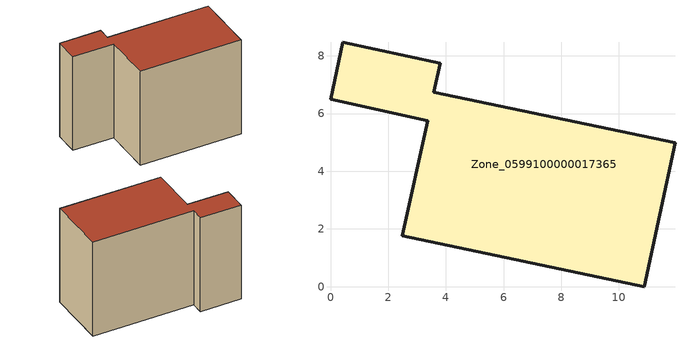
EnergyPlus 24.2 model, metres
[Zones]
Zone_0599100000017365
 floor ground (C_G): 0,6.5 0.43,8.47 3.81,7.75 3.58,6.74 11.94,4.99 10.88,0 2.49,1.76 3.36,5.76 z0
 wall outside (C_F): 3.58,6.74 3.81,7.75 0.43,8.47 0,6.5 3.36,5.76 2.49,1.76 10.88,0 11.94,4.99 3.58,6.74 z0:8.4
 roof outside (C_R): 10.88,0 11.94,4.99 3.58,6.74 3.81,7.75 0.43,8.47 0,6.5 3.36,5.76 2.49,1.76 z8.4
[BUILDING]
Pand.0599100000017365: North Axis=0; Terrain=City; Loads Convergence Tolerance Value=0.04; Temperature Convergence Tolerance Value=0.4; Solar Distribution=FullExterior; Maximum Number of Warmup Days=25; Minimum Number of Warmup Days=1
[Site:Location]
Rotterdam.The.Hague.AP_ZH_NLD Design_Conditions: Latitude=51.96; Longitude=4.45; Time Zone=1; Elevation=-4.5
[SITE:GROUNDTEMPERATURE:BUILDINGSURFACE]
18, 18, 18, 18, 18, 18, 18, 18, 18, 18, 18, 18
[MATERIAL] Thermal Absorptance=0.9; Solar Absorptance=0.7; Visible Absorptance=0.7
Name | Roughness | Thickness | Conductivity | Density | Specific Heat
G.TI.1975-1991 | MediumSmooth | 0.15 | 0.288461 | 540 | 1210
F.TI.1975-1991 | Rough | 0.3 | 0.230769 | 1920 | 840
R.TI.1975-1991 | MediumRough | 0.2 | 0.153846 | 1500 | 1000
[CONSTRUCTION]
C_G: G.TI.1975-1991
C_F: F.TI.1975-1991
C_R: R.TI.1975-1991
[ZONE]
Zone_0599100000017365: Type=1; Multiplier=1; Ceiling Height=Autocalculate; Volume=Autocalculate; Floor Area=autocalculate; Part of Total Floor Area=Yes
[ZONEINFILTRATION:DESIGNFLOWRATE]
Infil_Zone_0599100000017365: Zone or ZoneList or Space or SpaceList=Zone_0599100000017365; Schedule=AlwaysOn; Design Flow Rate Calculation Method=Flow/Area; Flow Rate per Floor Area=0.003; Constant Term Coefficient=1; Temperature Term Coefficient=0; Velocity Term Coefficient=0; Velocity Squared Term Coefficient=0
[HVACTEMPLATE:ZONE:IDEALLOADSAIRSYSTEM]
Zone_0599100000017365: Maximum Heating Supply Air Temperature=50; Minimum Cooling Supply Air Temperature=13; Maximum Heating Supply Air Humidity Ratio=0.0156; Minimum Cooling Supply Air Humidity Ratio=0.0077; Heating Limit=NoLimit; Cooling Limit=NoLimit; Dehumidification Control Type=ConstantSensibleHeatRatio; Cooling Sensible Heat Ratio=0.7; Dehumidification Setpoint=60; Humidification Control Type=None; Humidification Setpoint=30; Outdoor Air Method=None; Outdoor Air Flow Rate per Person=0.00944; Outdoor Air Flow Rate per Zone Floor Area=0; Outdoor Air Flow Rate per Zone=0; Demand Controlled Ventilation Type=None; Outdoor Air Economizer Type=NoEconomizer; Heat Recovery Type=None; Sensible Heat Recovery Effectiveness=0.7; Latent Heat Recovery Effectiveness=0.65
[ZONECONTROL:THERMOSTAT]
ThermostatControl_Zone_0599100000017365: Zone or ZoneList=Zone_0599100000017365; Control Type Schedule=DualSetpointControlType; Control 1=Thermostat_Zone_0599100000017365; Temperature Difference Between Cutout And Setpoint=0
[THERMOSTATSETPOINT:DUALSETPOINT]
Thermostat_Zone_0599100000017365: Heating Setpoint Temperature Schedule=HeatingSetpoint_Zone_0599100000017365; Cooling Setpoint Temperature Schedule=CoolingSetpoint_Zone_0599100000017365
[SCHEDULE:COMPACT]
HeatingSetpoint_Zone_0599100000017365: Through: 12/31, For: AllDays, Until: 24:00, 21
CoolingSetpoint_Zone_0599100000017365: Through: 12/31, For: AllDays, Until: 24:00, 24
DualSetpointControlType: Through: 12/31, For: AllDays, Until: 24:00, 4
AlwaysOn: Through: 12/31, For: AllDays, Until: 24:00, 1
